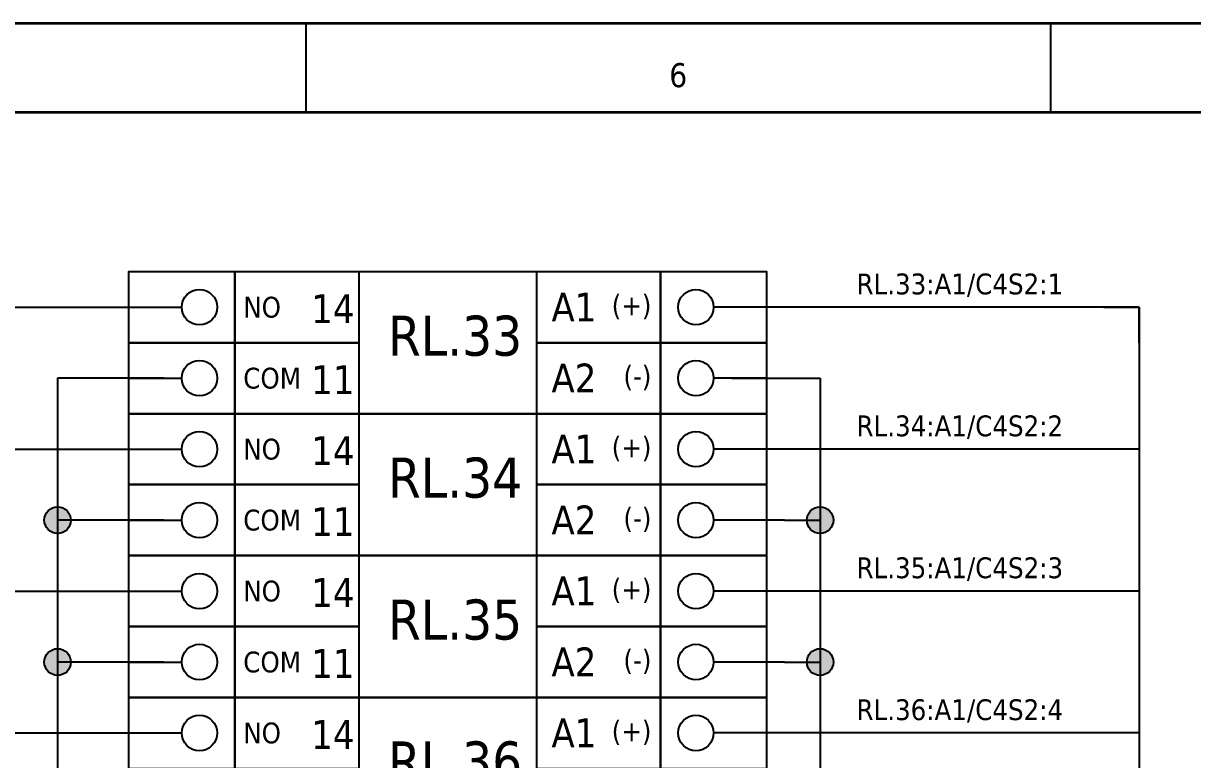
# Model space of a CAD drawing. Header units: millimetres. Extents: x 0 to 1792788, y -13 to 262234.
# Drawn here: x 236.1 to 302, y 255.5 to 297 of the extents above; entities that cross this region are included whole.
import ezdxf
from ezdxf.enums import TextEntityAlignment as Align

# ---------------------------------------------------------------- set-up
doc = ezdxf.new("R2010")
doc.units = ezdxf.units.MM
doc.linetypes.add('EPL_DASHDOT', pattern=[1, 0.8, -0.1, 0, -0.1])
for name, color, linetype, lineweight in [('EPLAN201', 7, 'Continuous', 35), ('EPLAN300', 5, 'Continuous', 25), ('EPLAN302', 5, 'Continuous', 25), ('EPLAN305', 5, 'Continuous', 25), ('EPLAN307', 134, 'EPL_DASHDOT', 25), ('EPLAN311', 7, 'Continuous', 25), ('EPLAN317', 7, 'Continuous', 25), ('EPLAN400', 5, 'Continuous', 35), ('EPLAN405', 7, 'Continuous', 25), ('EPLAN420', 7, 'Continuous', 35), ('EPLAN421', 5, 'Continuous', 35), ('EPLAN440', 73, 'Continuous', 35), ('EPLAN451', 7, 'Continuous', 35), ('EPLAN452', 7, 'Continuous', 35), ('EPLAN453', 7, 'Continuous', 35), ('EPLAN500', 7, 'Continuous', 35), ('EPLAN501', 7, 'Continuous', 35), ('EPLAN502', 7, 'Continuous', 35), ('EPLAN503', 7, 'Continuous', 35), ('EPLAN504', 7, 'Continuous', 35)]:
    doc.layers.add(name, color=color, linetype=linetype, lineweight=lineweight)
doc.styles.add('Tahoma', font='')
doc.styles.get('Tahoma').set_extended_font_data('Tahoma')

# ---------------------------------------------------------------- blocks, each defined once
blk = doc.blocks.new('EPLFRAME')
at = {"layer": 'EPLAN201', "linetype": 'Continuous', "lineweight": 25, "ltscale": 4}
for p, q in [((252, 297), (252, 292)), ((294, 297), (294, 292))]:
    blk.add_line(p, q, dxfattribs=at)
at = {"layer": 'EPLAN201', "linetype": 'Continuous', "lineweight": 35, "ltscale": 4}
blk.add_line((0, 292), (420, 292), dxfattribs=at)
blk.add_lwpolyline([(0, 0), (420, 0), (420, 297), (0, 297)], close=True, dxfattribs=at)
at = {"layer": 'EPLAN451', "color": 7, "style": 'Tahoma'}
for tag, p, height in [('14_10014', (101, 12), 2.257), ('14_10015', (185, 12), 2.257), ('14_10011', (101, 5), 2.257), ('14_10013', (332, 5), 1.625), ('14_10151', (73, 1), 1.625), ('14_10300', (415, 1), 1.625)]:
    blk.add_attdef(tag, p, '', height=height, dxfattribs=at)
blk.add_attdef('4_25020', text='', height=1.625, dxfattribs=at).set_placement((413, 1), align=Align.RIGHT)
at = {"layer": 'EPLAN452', "color": 7, "style": 'Tahoma'}
for tag, p, height in [('4_11041', (1, 17), 2.257), ('4_11071[1]', (1, 13), 1.625), ('4_11074[1]', (21, 13), 1.625), ('4_11070[1]', (41, 13), 1.625), ('4_11024', (73, 13), 1.625), ('4_20132_1001', (374, 13), 1.625), ('4_11011', (231, 12), 2.257), ('4_11030', (301, 12), 2.257), ('4_11071[2]', (1, 9), 1.625), ('4_11074[2]', (21, 9), 1.625), ('4_11070[2]', (41, 9), 1.625), ('4_11022', (73, 9), 1.625), ('4_20134_1001', (374, 9), 1.625), ('4_11071[3]', (1, 5), 1.625), ('4_11074[3]', (21, 5), 1.625), ('4_11070[3]', (41, 5), 1.625), ('4_11080', (73, 5), 1.625), ('4_11059', (301, 5), 1.625)]:
    blk.add_attdef(tag, p, '', height=height, dxfattribs=at)
for tag, height, p in [('4_11040', 2.257, (419, 17)), ('4_11000', 1.625, (419, 5)), ('4_11085', 1.625, (141, 1)), ('4_11086', 1.625, (183, 1))]:
    blk.add_attdef(tag, text='', height=height, dxfattribs=at).set_placement(p, align=Align.RIGHT)
at = {"layer": 'EPLAN453', "color": 7, "style": 'Tahoma'}
for tag, p in [('53_19005_1', (21, 293)), ('53_19005', (63, 293)), ('53_19005_8', (105, 293)), ('53_19005_6', (147, 293)), ('53_19005_7', (189, 293)), ('53_19005_9', (231, 293)), ('53_19005_3', (273, 293)), ('53_19005_2', (315, 293)), ('53_19005_4', (357, 293)), ('53_19005_5', (399, 293))]:
    blk.add_attdef(tag, text='', height=1.355, dxfattribs=at).set_placement(p, align=Align.BOTTOM_CENTER)
blk = doc.blocks.new('EPLSYM_LibrarySPECIAL_Symbol17_Variant3_Placement1')
at = {"layer": 'EPLAN302', "lineweight": 25, "ltscale": 4}
blk.add_line((4, 0), (1, 0), dxfattribs=at)
blk.add_circle((0, 0), 1, dxfattribs=at)
at = {"layer": 'EPLAN420', "color": 7, "style": 'Tahoma'}
blk.add_attdef('17_20036', text='', height=1.6254, dxfattribs=at).set_placement((-1.5, -0.16254), align=Align.MIDDLE_RIGHT)
at = {"layer": 'EPLAN421', "color": 5, "style": 'Tahoma'}
blk.add_attdef('17_20039', text='', height=1.1739, dxfattribs=at).set_placement((3, 1), align=Align.BOTTOM_RIGHT)
blk = doc.blocks.new('EPLSYM_LibrarySPECIAL_Symbol17_Variant1_Placement1')
at = {"layer": 'EPLAN302', "lineweight": 25, "ltscale": 4}
blk.add_line((-4, 0), (-1, 0), dxfattribs=at)
blk.add_circle((0, 0), 1, dxfattribs=at)
at = {"layer": 'EPLAN420', "color": 7, "style": 'Tahoma'}
blk.add_attdef('17_20036', text='', height=1.6254, dxfattribs=at).set_placement((1.5, -0.16254), align=Align.MIDDLE_LEFT)
at = {"layer": 'EPLAN421', "color": 5, "style": 'Tahoma'}
blk.add_attdef('17_20039', text='', height=1.1739, dxfattribs=at).set_placement((-3, 1), align=Align.BOTTOM_LEFT)
blk = doc.blocks.new('EPLSYM_LibrarySPECIAL_Symbol2_Variant0_Placement1')
at = {"layer": 'EPLAN307', "lineweight": 25, "ltscale": 4}
blk.add_lwpolyline([(0, -8), (36, -8), (36, 0), (0, 0)], close=True, dxfattribs=at)
at = {"layer": 'EPLAN400', "color": 5, "style": 'Tahoma'}
blk.add_attdef('88_20010', text='', height=2.2575, dxfattribs=at).set_placement((-1.5, -0.9515), align=Align.TOP_CENTER)
at = {"layer": 'EPLAN500', "color": 7, "style": 'Tahoma'}
blk.add_attdef('88_20027', text='', height=1.6254, dxfattribs=at).set_placement((-1.5, -4.57508), align=Align.TOP_RIGHT)
at = {"layer": 'EPLAN501', "color": 7, "style": 'Tahoma'}
blk.add_attdef('88_20011', text='', height=1.6254, dxfattribs=at).set_placement((-1.5, -9.97508), align=Align.TOP_RIGHT)
at = {"layer": 'EPLAN502', "color": 7, "style": 'Tahoma'}
blk.add_attdef('88_20025', text='', height=1.6254, dxfattribs=at).set_placement((-1.5, -12.67508), align=Align.TOP_RIGHT)
at = {"layer": 'EPLAN503', "color": 7, "style": 'Tahoma'}
blk.add_attdef('88_20024', text='', height=1.6254, dxfattribs=at).set_placement((-1.5, -15.37508), align=Align.TOP_RIGHT)
at = {"layer": 'EPLAN504', "color": 7, "style": 'Tahoma'}
blk.add_attdef('88_20901[1]', text='', height=1.6254, dxfattribs=at).set_placement((-1.5, -7.27508), align=Align.TOP_RIGHT)
blk = doc.blocks.new('EPLSYM_LibrarySPECIAL_Symbol0_Variant0_Placement1')
at = {"layer": 'EPLAN305', "lineweight": 25, "ltscale": 4}
blk.add_lwpolyline([(0, -8), (36, -8), (36, 0), (0, 0)], close=True, dxfattribs=at)
at = {"layer": 'EPLAN400', "color": 5, "style": 'Tahoma'}
blk.add_attdef('17_20010', text='', height=2.2575, dxfattribs=at).set_placement((-1.5, -0.9515), align=Align.TOP_CENTER)
at = {"layer": 'EPLAN440', "color": 73, "style": 'Tahoma'}
blk.add_attdef('17_20300', text='', height=1.6254, dxfattribs=at).set_placement((-1.5, -4.57508), align=Align.TOP_RIGHT)
at = {"layer": 'EPLAN500', "color": 7, "style": 'Tahoma'}
blk.add_attdef('17_20027', text='', height=1.6254, dxfattribs=at).set_placement((-1.5, -7.27508), align=Align.TOP_RIGHT)
at = {"layer": 'EPLAN501', "color": 7, "style": 'Tahoma'}
blk.add_attdef('17_20011', text='', height=1.6254, dxfattribs=at).set_placement((-1.5, -12.67508), align=Align.TOP_RIGHT)
at = {"layer": 'EPLAN502', "color": 7, "style": 'Tahoma'}
blk.add_attdef('17_20025', text='', height=1.6254, dxfattribs=at).set_placement((-1.5, -15.37508), align=Align.TOP_RIGHT)
at = {"layer": 'EPLAN503', "color": 7, "style": 'Tahoma'}
blk.add_attdef('17_20024', text='', height=1.6254, dxfattribs=at).set_placement((-1.5, -18.07508), align=Align.TOP_RIGHT)
at = {"layer": 'EPLAN504', "color": 7, "style": 'Tahoma'}
blk.add_attdef('17_20901[1]', text='', height=1.6254, dxfattribs=at).set_placement((-1.5, -9.97508), align=Align.TOP_RIGHT)
blk = doc.blocks.new('EPLSYM_LibrarySPECIAL_Symbol2_Variant0_Placement1_1')
at = {"layer": 'EPLAN307', "lineweight": 25, "ltscale": 4}
blk.add_lwpolyline([(0, -8), (36, -8), (36, 0), (0, 0)], close=True, dxfattribs=at)
at = {"layer": 'EPLAN400', "color": 5, "style": 'Tahoma'}
blk.add_attdef('88_20010', text='', height=2.2575, dxfattribs=at).set_placement((-1.5, -0.9515), align=Align.TOP_CENTER)
at = {"layer": 'EPLAN500', "color": 7, "style": 'Tahoma'}
blk.add_attdef('88_20027', text='', height=1.6254, dxfattribs=at).set_placement((-1.5, -4.57508), align=Align.TOP_RIGHT)
at = {"layer": 'EPLAN501', "color": 7, "style": 'Tahoma'}
blk.add_attdef('88_20011', text='', height=1.6254, dxfattribs=at).set_placement((-1.5, -9.97508), align=Align.TOP_RIGHT)
at = {"layer": 'EPLAN502', "color": 7, "style": 'Tahoma'}
blk.add_attdef('88_20025', text='', height=1.6254, dxfattribs=at).set_placement((-1.5, -12.67508), align=Align.TOP_RIGHT)
at = {"layer": 'EPLAN503', "color": 7, "style": 'Tahoma'}
blk.add_attdef('88_20024', text='', height=1.6254, dxfattribs=at).set_placement((-1.5, -15.37508), align=Align.TOP_RIGHT)
at = {"layer": 'EPLAN504', "color": 7, "style": 'Tahoma'}
blk.add_attdef('88_20901[1]', text='', height=1.6254, dxfattribs=at).set_placement((-1.5, -7.27508), align=Align.TOP_RIGHT)
blk = doc.blocks.new('EPLSYM_LibrarySPECIAL_Symbol0_Variant0_Placement1_1')
at = {"layer": 'EPLAN305', "lineweight": 25, "ltscale": 4}
blk.add_lwpolyline([(0, -8), (36, -8), (36, 0), (0, 0)], close=True, dxfattribs=at)
at = {"layer": 'EPLAN400', "color": 5, "style": 'Tahoma'}
blk.add_attdef('17_20010', text='', height=2.2575, dxfattribs=at).set_placement((-1.5, -0.9515), align=Align.TOP_CENTER)
at = {"layer": 'EPLAN440', "color": 73, "style": 'Tahoma'}
blk.add_attdef('17_20300', text='', height=1.6254, dxfattribs=at).set_placement((-1.5, -4.57508), align=Align.TOP_RIGHT)
at = {"layer": 'EPLAN500', "color": 7, "style": 'Tahoma'}
blk.add_attdef('17_20027', text='', height=1.6254, dxfattribs=at).set_placement((-1.5, -7.27508), align=Align.TOP_RIGHT)
at = {"layer": 'EPLAN501', "color": 7, "style": 'Tahoma'}
blk.add_attdef('17_20011', text='', height=1.6254, dxfattribs=at).set_placement((-1.5, -12.67508), align=Align.TOP_RIGHT)
at = {"layer": 'EPLAN502', "color": 7, "style": 'Tahoma'}
blk.add_attdef('17_20025', text='', height=1.6254, dxfattribs=at).set_placement((-1.5, -15.37508), align=Align.TOP_RIGHT)
at = {"layer": 'EPLAN503', "color": 7, "style": 'Tahoma'}
blk.add_attdef('17_20024', text='', height=1.6254, dxfattribs=at).set_placement((-1.5, -18.07508), align=Align.TOP_RIGHT)
at = {"layer": 'EPLAN504', "color": 7, "style": 'Tahoma'}
blk.add_attdef('17_20901[1]', text='', height=1.6254, dxfattribs=at).set_placement((-1.5, -9.97508), align=Align.TOP_RIGHT)
blk = doc.blocks.new('EPLSYM_LibrarySPECIAL_Symbol2_Variant0_Placement1_2')
at = {"layer": 'EPLAN307', "lineweight": 25, "ltscale": 4}
blk.add_lwpolyline([(0, -8), (36, -8), (36, 0), (0, 0)], close=True, dxfattribs=at)
at = {"layer": 'EPLAN400', "color": 5, "style": 'Tahoma'}
blk.add_attdef('88_20010', text='', height=2.2575, dxfattribs=at).set_placement((-1.5, -0.9515), align=Align.TOP_CENTER)
at = {"layer": 'EPLAN500', "color": 7, "style": 'Tahoma'}
blk.add_attdef('88_20027', text='', height=1.6254, dxfattribs=at).set_placement((-1.5, -4.57508), align=Align.TOP_RIGHT)
at = {"layer": 'EPLAN501', "color": 7, "style": 'Tahoma'}
blk.add_attdef('88_20011', text='', height=1.6254, dxfattribs=at).set_placement((-1.5, -9.97508), align=Align.TOP_RIGHT)
at = {"layer": 'EPLAN502', "color": 7, "style": 'Tahoma'}
blk.add_attdef('88_20025', text='', height=1.6254, dxfattribs=at).set_placement((-1.5, -12.67508), align=Align.TOP_RIGHT)
at = {"layer": 'EPLAN503', "color": 7, "style": 'Tahoma'}
blk.add_attdef('88_20024', text='', height=1.6254, dxfattribs=at).set_placement((-1.5, -15.37508), align=Align.TOP_RIGHT)
at = {"layer": 'EPLAN504', "color": 7, "style": 'Tahoma'}
blk.add_attdef('88_20901[1]', text='', height=1.6254, dxfattribs=at).set_placement((-1.5, -7.27508), align=Align.TOP_RIGHT)
blk = doc.blocks.new('EPLSYM_LibrarySPECIAL_Symbol0_Variant0_Placement1_2')
at = {"layer": 'EPLAN305', "lineweight": 25, "ltscale": 4}
blk.add_lwpolyline([(0, -8), (36, -8), (36, 0), (0, 0)], close=True, dxfattribs=at)
at = {"layer": 'EPLAN400', "color": 5, "style": 'Tahoma'}
blk.add_attdef('17_20010', text='', height=2.2575, dxfattribs=at).set_placement((-1.5, -0.9515), align=Align.TOP_CENTER)
at = {"layer": 'EPLAN440', "color": 73, "style": 'Tahoma'}
blk.add_attdef('17_20300', text='', height=1.6254, dxfattribs=at).set_placement((-1.5, -4.57508), align=Align.TOP_RIGHT)
at = {"layer": 'EPLAN500', "color": 7, "style": 'Tahoma'}
blk.add_attdef('17_20027', text='', height=1.6254, dxfattribs=at).set_placement((-1.5, -7.27508), align=Align.TOP_RIGHT)
at = {"layer": 'EPLAN501', "color": 7, "style": 'Tahoma'}
blk.add_attdef('17_20011', text='', height=1.6254, dxfattribs=at).set_placement((-1.5, -12.67508), align=Align.TOP_RIGHT)
at = {"layer": 'EPLAN502', "color": 7, "style": 'Tahoma'}
blk.add_attdef('17_20025', text='', height=1.6254, dxfattribs=at).set_placement((-1.5, -15.37508), align=Align.TOP_RIGHT)
at = {"layer": 'EPLAN503', "color": 7, "style": 'Tahoma'}
blk.add_attdef('17_20024', text='', height=1.6254, dxfattribs=at).set_placement((-1.5, -18.07508), align=Align.TOP_RIGHT)
at = {"layer": 'EPLAN504', "color": 7, "style": 'Tahoma'}
blk.add_attdef('17_20901[1]', text='', height=1.6254, dxfattribs=at).set_placement((-1.5, -9.97508), align=Align.TOP_RIGHT)
blk = doc.blocks.new('EPLSYM_LibrarySPECIAL_Symbol2_Variant0_Placement1_3')
at = {"layer": 'EPLAN307', "lineweight": 25, "ltscale": 4}
blk.add_lwpolyline([(0, -8), (36, -8), (36, 0), (0, 0)], close=True, dxfattribs=at)
at = {"layer": 'EPLAN400', "color": 5, "style": 'Tahoma'}
blk.add_attdef('88_20010', text='', height=2.2575, dxfattribs=at).set_placement((-1.5, -0.9515), align=Align.TOP_CENTER)
at = {"layer": 'EPLAN500', "color": 7, "style": 'Tahoma'}
blk.add_attdef('88_20027', text='', height=1.6254, dxfattribs=at).set_placement((-1.5, -4.57508), align=Align.TOP_RIGHT)
at = {"layer": 'EPLAN501', "color": 7, "style": 'Tahoma'}
blk.add_attdef('88_20011', text='', height=1.6254, dxfattribs=at).set_placement((-1.5, -9.97508), align=Align.TOP_RIGHT)
at = {"layer": 'EPLAN502', "color": 7, "style": 'Tahoma'}
blk.add_attdef('88_20025', text='', height=1.6254, dxfattribs=at).set_placement((-1.5, -12.67508), align=Align.TOP_RIGHT)
at = {"layer": 'EPLAN503', "color": 7, "style": 'Tahoma'}
blk.add_attdef('88_20024', text='', height=1.6254, dxfattribs=at).set_placement((-1.5, -15.37508), align=Align.TOP_RIGHT)
at = {"layer": 'EPLAN504', "color": 7, "style": 'Tahoma'}
blk.add_attdef('88_20901[1]', text='', height=1.6254, dxfattribs=at).set_placement((-1.5, -7.27508), align=Align.TOP_RIGHT)
blk = doc.blocks.new('EPLSYM_LibrarySPECIAL_Symbol0_Variant0_Placement1_3')
at = {"layer": 'EPLAN305', "lineweight": 25, "ltscale": 4}
blk.add_lwpolyline([(0, -8), (36, -8), (36, 0), (0, 0)], close=True, dxfattribs=at)
at = {"layer": 'EPLAN400', "color": 5, "style": 'Tahoma'}
blk.add_attdef('17_20010', text='', height=2.2575, dxfattribs=at).set_placement((-1.5, -0.9515), align=Align.TOP_CENTER)
at = {"layer": 'EPLAN440', "color": 73, "style": 'Tahoma'}
blk.add_attdef('17_20300', text='', height=1.6254, dxfattribs=at).set_placement((-1.5, -4.57508), align=Align.TOP_RIGHT)
at = {"layer": 'EPLAN500', "color": 7, "style": 'Tahoma'}
blk.add_attdef('17_20027', text='', height=1.6254, dxfattribs=at).set_placement((-1.5, -7.27508), align=Align.TOP_RIGHT)
at = {"layer": 'EPLAN501', "color": 7, "style": 'Tahoma'}
blk.add_attdef('17_20011', text='', height=1.6254, dxfattribs=at).set_placement((-1.5, -12.67508), align=Align.TOP_RIGHT)
at = {"layer": 'EPLAN502', "color": 7, "style": 'Tahoma'}
blk.add_attdef('17_20025', text='', height=1.6254, dxfattribs=at).set_placement((-1.5, -15.37508), align=Align.TOP_RIGHT)
at = {"layer": 'EPLAN503', "color": 7, "style": 'Tahoma'}
blk.add_attdef('17_20024', text='', height=1.6254, dxfattribs=at).set_placement((-1.5, -18.07508), align=Align.TOP_RIGHT)
at = {"layer": 'EPLAN504', "color": 7, "style": 'Tahoma'}
blk.add_attdef('17_20901[1]', text='', height=1.6254, dxfattribs=at).set_placement((-1.5, -9.97508), align=Align.TOP_RIGHT)
blk = doc.blocks.new('EPLSYM_LibrarySPECIAL_Symbol308_Variant0_Placement0')
at = {"layer": 'EPLAN405', "color": 7, "style": 'Tahoma'}
for tag, p in [('17_31011', (1.5, 6.35)), ('17_31002', (1.5, 0.5))]:
    blk.add_attdef(tag, text='', height=1.174, dxfattribs=at).set_placement(p, align=Align.BOTTOM_LEFT)
for tag, p in [('17_31004', (1.5, 4.4)), ('17_31003', (1.5, 2.45))]:
    blk.add_attdef(tag, p, '', height=1.174, dxfattribs=at)

msp = doc.modelspace()

# ---------------------------------------------------------------- hatches: boundary and pattern name
at = {"layer": 'EPLAN311', "linetype": 'Continuous', "lineweight": 25, "ltscale": 4}
h = msp.add_hatch(color=7, dxfattribs=at)
edge = h.paths.add_edge_path(flags=0)
edge.add_arc((238, 269), 0.75, 0, 360)
h = msp.add_hatch(color=7, dxfattribs=at)
edge = h.paths.add_edge_path(flags=0)
edge.add_arc((281, 269), 0.75, 0, 360)
h = msp.add_hatch(color=7, dxfattribs=at)
edge = h.paths.add_edge_path(flags=0)
edge.add_arc((238, 261), 0.75, 0, 360)
h = msp.add_hatch(color=7, dxfattribs=at)
edge = h.paths.add_edge_path(flags=0)
edge.add_arc((281, 261), 0.75, 0, 360)

# ---------------------------------------------------------------- linework, layer by layer
at = {"layer": 'EPLAN300', "lineweight": 25, "ltscale": 4}
for points in [[(242, 279), (248, 279), (248, 283), (242, 283)], [(248, 275), (272, 275), (272, 283), (248, 283)], [(248, 279), (255, 279), (255, 283), (248, 283)], [(265, 279), (272, 279), (272, 283), (265, 283)], [(272, 279), (278, 279), (278, 283), (272, 283)], [(242, 275), (248, 275), (248, 279), (242, 279)], [(248, 275), (255, 275), (255, 279), (248, 279)], [(265, 275), (272, 275), (272, 279), (265, 279)], [(272, 275), (278, 275), (278, 279), (272, 279)], [(242, 271), (248, 271), (248, 275), (242, 275)], [(248, 267), (272, 267), (272, 275), (248, 275)], [(248, 271), (255, 271), (255, 275), (248, 275)], [(265, 271), (272, 271), (272, 275), (265, 275)], [(272, 271), (278, 271), (278, 275), (272, 275)], [(242, 267), (248, 267), (248, 271), (242, 271)], [(248, 267), (255, 267), (255, 271), (248, 271)], [(265, 267), (272, 267), (272, 271), (265, 271)], [(272, 267), (278, 267), (278, 271), (272, 271)], [(242, 263), (248, 263), (248, 267), (242, 267)], [(248, 259), (272, 259), (272, 267), (248, 267)], [(248, 263), (255, 263), (255, 267), (248, 267)], [(265, 263), (272, 263), (272, 267), (265, 267)], [(272, 263), (278, 263), (278, 267), (272, 267)], [(242, 259), (248, 259), (248, 263), (242, 263)], [(248, 259), (255, 259), (255, 263), (248, 263)], [(265, 259), (272, 259), (272, 263), (265, 263)], [(272, 259), (278, 259), (278, 263), (272, 263)], [(242, 255), (248, 255), (248, 259), (242, 259)], [(248, 251), (272, 251), (272, 259), (248, 259)], [(248, 255), (255, 255), (255, 259), (248, 259)], [(265, 255), (272, 255), (272, 259), (265, 259)], [(272, 255), (278, 255), (278, 259), (272, 259)]]:
    msp.add_lwpolyline(points, close=True, dxfattribs=at)
at = {"layer": 'EPLAN311', "color": 7, "ltscale": 4}
for p, q in [((184.05, 281), (244, 281)), ((299, 281), (276, 281)), ((184.05, 273), (244, 273)), ((299, 273), (276, 273)), ((184.05, 265), (244, 265)), ((299, 265), (276, 265)), ((184.05, 257), (244, 257)), ((299, 257), (276, 257))]:
    msp.add_line(p, q, dxfattribs=at)
at = {"layer": 'EPLAN311', "ltscale": 4}
for p, q in [((297, 281), (299, 281)), ((244, 277), (238, 277)), ((238, 277), (238, 269)), ((276, 277), (281, 277)), ((281, 277), (281, 269)), ((299, 273), (297, 273)), ((238, 269), (238, 261)), ((244, 269), (240, 269)), ((279, 269), (276, 269)), ((281, 269), (281, 261)), ((299, 265), (297, 265)), ((238, 261), (238, 253)), ((244, 261), (240, 261)), ((279, 261), (276, 261)), ((281, 261), (281, 253)), ((299, 257), (297, 257))]:
    msp.add_line(p, q, dxfattribs=at)
at = {"layer": 'EPLAN311', "color": 7, "linetype": 'Continuous', "lineweight": 25, "ltscale": 4}
for p, q in [((240, 277), (238, 277)), ((238, 277), (238, 275)), ((279, 277), (281, 277)), ((281, 277), (281, 275)), ((238, 271), (238, 267)), ((281, 271), (281, 267)), ((240, 269), (238, 269)), ((279, 269), (281, 269)), ((238, 263), (238, 259)), ((281, 263), (281, 259)), ((240, 261), (238, 261)), ((279, 261), (281, 261))]:
    msp.add_line(p, q, dxfattribs=at)
for centre in [(238, 269), (281, 269), (238, 261), (281, 261)]:
    msp.add_circle(centre, 0.75, dxfattribs=at)
at = {"layer": 'EPLAN317', "lineweight": 25, "ltscale": 4}
for p, q in [((299, 281), (299, 273)), ((299, 279), (299, 281)), ((299, 275), (299, 271)), ((299, 273), (299, 265)), ((299, 267), (299, 263)), ((299, 265), (299, 257)), ((299, 259), (299, 255)), ((299, 257), (299, 249))]:
    msp.add_line(p, q, dxfattribs=at)

# ---------------------------------------------------------------- block references
ref = msp.add_blockref('EPLFRAME', (0, 0))
ref.add_attrib('53_19005_3', '6', dxfattribs={"layer": 'EPLAN453', "color": 7, "height": 1.355, "style": 'Tahoma'}).set_placement((273, 293), align=Align.BOTTOM_CENTER)
for name, p in [('EPLSYM_LibrarySPECIAL_Symbol2_Variant0_Placement1', (242, 283)), ('EPLSYM_LibrarySPECIAL_Symbol2_Variant0_Placement1_1', (242, 275)), ('EPLSYM_LibrarySPECIAL_Symbol2_Variant0_Placement1_2', (242, 267)), ('EPLSYM_LibrarySPECIAL_Symbol2_Variant0_Placement1_3', (242, 259))]:
    msp.add_blockref(name, p)
ref = msp.add_blockref('EPLSYM_LibrarySPECIAL_Symbol0_Variant0_Placement1', (242, 283))
ref.add_attrib('17_20010', 'RL.33', dxfattribs={"layer": 'EPLAN400', "color": 5, "height": 2.2575, "style": 'Tahoma'}).set_placement((260.419, 280.525), align=Align.TOP_CENTER)
ref = msp.add_blockref('EPLSYM_LibrarySPECIAL_Symbol308_Variant0_Placement0', (283, 281))
ref.add_attrib('17_31011', 'RL.33:A1/C4S2:1', dxfattribs={"layer": 'EPLAN405', "color": 7, "height": 1.1739, "style": 'Tahoma'}).set_placement((283.055, 281.374), align=Align.BOTTOM_LEFT)
ref = msp.add_blockref('EPLSYM_LibrarySPECIAL_Symbol17_Variant1_Placement1', (246, 281))
ref.add_attrib('17_20039', 'NO', dxfattribs={"layer": 'EPLAN421', "color": 5, "height": 1.1739, "style": 'Tahoma'}).set_placement((248.471, 280.063), align=Align.BOTTOM_LEFT)
ref.add_attrib('17_20036', '14', dxfattribs={"layer": 'EPLAN420', "color": 7, "height": 1.6254, "style": 'Tahoma'}).set_placement((252.304, 280.915), align=Align.MIDDLE_LEFT)
ref = msp.add_blockref('EPLSYM_LibrarySPECIAL_Symbol17_Variant3_Placement1', (274, 281))
ref.add_attrib('17_20039', '(+)', dxfattribs={"layer": 'EPLAN421', "color": 5, "height": 1.1739, "style": 'Tahoma'}).set_placement((271.49, 280.182), align=Align.BOTTOM_RIGHT)
ref.add_attrib('17_20036', 'A1', dxfattribs={"layer": 'EPLAN420', "color": 7, "height": 1.6254, "style": 'Tahoma'}).set_placement((268.386, 281.01), align=Align.MIDDLE_RIGHT)
ref = msp.add_blockref('EPLSYM_LibrarySPECIAL_Symbol17_Variant1_Placement1', (246, 277))
ref.add_attrib('17_20039', 'COM', dxfattribs={"layer": 'EPLAN421', "color": 5, "height": 1.1739, "style": 'Tahoma'}).set_placement((248.471, 276.063), align=Align.BOTTOM_LEFT)
ref.add_attrib('17_20036', '11', dxfattribs={"layer": 'EPLAN420', "color": 7, "height": 1.6254, "style": 'Tahoma'}).set_placement((252.304, 276.915), align=Align.MIDDLE_LEFT)
ref = msp.add_blockref('EPLSYM_LibrarySPECIAL_Symbol17_Variant3_Placement1', (274, 277))
ref.add_attrib('17_20039', '(-)', dxfattribs={"layer": 'EPLAN421', "color": 5, "height": 1.1739, "style": 'Tahoma'}).set_placement((271.49, 276.182), align=Align.BOTTOM_RIGHT)
ref.add_attrib('17_20036', 'A2', dxfattribs={"layer": 'EPLAN420', "color": 7, "height": 1.6254, "style": 'Tahoma'}).set_placement((268.386, 277.01), align=Align.MIDDLE_RIGHT)
ref = msp.add_blockref('EPLSYM_LibrarySPECIAL_Symbol0_Variant0_Placement1_1', (242, 275))
ref.add_attrib('17_20010', 'RL.34', dxfattribs={"layer": 'EPLAN400', "color": 5, "height": 2.2575, "style": 'Tahoma'}).set_placement((260.419, 272.525), align=Align.TOP_CENTER)
ref = msp.add_blockref('EPLSYM_LibrarySPECIAL_Symbol308_Variant0_Placement0', (283, 273))
ref.add_attrib('17_31011', 'RL.34:A1/C4S2:2', dxfattribs={"layer": 'EPLAN405', "color": 7, "height": 1.1739, "style": 'Tahoma'}).set_placement((283.055, 273.374), align=Align.BOTTOM_LEFT)
ref = msp.add_blockref('EPLSYM_LibrarySPECIAL_Symbol17_Variant1_Placement1', (246, 273))
ref.add_attrib('17_20039', 'NO', dxfattribs={"layer": 'EPLAN421', "color": 5, "height": 1.1739, "style": 'Tahoma'}).set_placement((248.471, 272.063), align=Align.BOTTOM_LEFT)
ref.add_attrib('17_20036', '14', dxfattribs={"layer": 'EPLAN420', "color": 7, "height": 1.6254, "style": 'Tahoma'}).set_placement((252.304, 272.915), align=Align.MIDDLE_LEFT)
ref = msp.add_blockref('EPLSYM_LibrarySPECIAL_Symbol17_Variant3_Placement1', (274, 273))
ref.add_attrib('17_20039', '(+)', dxfattribs={"layer": 'EPLAN421', "color": 5, "height": 1.1739, "style": 'Tahoma'}).set_placement((271.49, 272.182), align=Align.BOTTOM_RIGHT)
ref.add_attrib('17_20036', 'A1', dxfattribs={"layer": 'EPLAN420', "color": 7, "height": 1.6254, "style": 'Tahoma'}).set_placement((268.386, 273.01), align=Align.MIDDLE_RIGHT)
ref = msp.add_blockref('EPLSYM_LibrarySPECIAL_Symbol17_Variant1_Placement1', (246, 269))
ref.add_attrib('17_20039', 'COM', dxfattribs={"layer": 'EPLAN421', "color": 5, "height": 1.1739, "style": 'Tahoma'}).set_placement((248.471, 268.063), align=Align.BOTTOM_LEFT)
ref.add_attrib('17_20036', '11', dxfattribs={"layer": 'EPLAN420', "color": 7, "height": 1.6254, "style": 'Tahoma'}).set_placement((252.304, 268.915), align=Align.MIDDLE_LEFT)
ref = msp.add_blockref('EPLSYM_LibrarySPECIAL_Symbol17_Variant3_Placement1', (274, 269))
ref.add_attrib('17_20039', '(-)', dxfattribs={"layer": 'EPLAN421', "color": 5, "height": 1.1739, "style": 'Tahoma'}).set_placement((271.49, 268.182), align=Align.BOTTOM_RIGHT)
ref.add_attrib('17_20036', 'A2', dxfattribs={"layer": 'EPLAN420', "color": 7, "height": 1.6254, "style": 'Tahoma'}).set_placement((268.386, 269.01), align=Align.MIDDLE_RIGHT)
ref = msp.add_blockref('EPLSYM_LibrarySPECIAL_Symbol0_Variant0_Placement1_2', (242, 267))
ref.add_attrib('17_20010', 'RL.35', dxfattribs={"layer": 'EPLAN400', "color": 5, "height": 2.2575, "style": 'Tahoma'}).set_placement((260.419, 264.525), align=Align.TOP_CENTER)
ref = msp.add_blockref('EPLSYM_LibrarySPECIAL_Symbol308_Variant0_Placement0', (283, 265))
ref.add_attrib('17_31011', 'RL.35:A1/C4S2:3', dxfattribs={"layer": 'EPLAN405', "color": 7, "height": 1.1739, "style": 'Tahoma'}).set_placement((283.055, 265.374), align=Align.BOTTOM_LEFT)
ref = msp.add_blockref('EPLSYM_LibrarySPECIAL_Symbol17_Variant1_Placement1', (246, 265))
ref.add_attrib('17_20039', 'NO', dxfattribs={"layer": 'EPLAN421', "color": 5, "height": 1.1739, "style": 'Tahoma'}).set_placement((248.471, 264.063), align=Align.BOTTOM_LEFT)
ref.add_attrib('17_20036', '14', dxfattribs={"layer": 'EPLAN420', "color": 7, "height": 1.6254, "style": 'Tahoma'}).set_placement((252.304, 264.915), align=Align.MIDDLE_LEFT)
ref = msp.add_blockref('EPLSYM_LibrarySPECIAL_Symbol17_Variant3_Placement1', (274, 265))
ref.add_attrib('17_20039', '(+)', dxfattribs={"layer": 'EPLAN421', "color": 5, "height": 1.1739, "style": 'Tahoma'}).set_placement((271.49, 264.182), align=Align.BOTTOM_RIGHT)
ref.add_attrib('17_20036', 'A1', dxfattribs={"layer": 'EPLAN420', "color": 7, "height": 1.6254, "style": 'Tahoma'}).set_placement((268.386, 265.01), align=Align.MIDDLE_RIGHT)
ref = msp.add_blockref('EPLSYM_LibrarySPECIAL_Symbol17_Variant1_Placement1', (246, 261))
ref.add_attrib('17_20039', 'COM', dxfattribs={"layer": 'EPLAN421', "color": 5, "height": 1.1739, "style": 'Tahoma'}).set_placement((248.471, 260.063), align=Align.BOTTOM_LEFT)
ref.add_attrib('17_20036', '11', dxfattribs={"layer": 'EPLAN420', "color": 7, "height": 1.6254, "style": 'Tahoma'}).set_placement((252.304, 260.915), align=Align.MIDDLE_LEFT)
ref = msp.add_blockref('EPLSYM_LibrarySPECIAL_Symbol17_Variant3_Placement1', (274, 261))
ref.add_attrib('17_20039', '(-)', dxfattribs={"layer": 'EPLAN421', "color": 5, "height": 1.1739, "style": 'Tahoma'}).set_placement((271.49, 260.182), align=Align.BOTTOM_RIGHT)
ref.add_attrib('17_20036', 'A2', dxfattribs={"layer": 'EPLAN420', "color": 7, "height": 1.6254, "style": 'Tahoma'}).set_placement((268.386, 261.01), align=Align.MIDDLE_RIGHT)
ref = msp.add_blockref('EPLSYM_LibrarySPECIAL_Symbol0_Variant0_Placement1_3', (242, 259))
ref.add_attrib('17_20010', 'RL.36', dxfattribs={"layer": 'EPLAN400', "color": 5, "height": 2.2575, "style": 'Tahoma'}).set_placement((260.419, 256.525), align=Align.TOP_CENTER)
ref = msp.add_blockref('EPLSYM_LibrarySPECIAL_Symbol308_Variant0_Placement0', (283, 257))
ref.add_attrib('17_31011', 'RL.36:A1/C4S2:4', dxfattribs={"layer": 'EPLAN405', "color": 7, "height": 1.1739, "style": 'Tahoma'}).set_placement((283.055, 257.374), align=Align.BOTTOM_LEFT)
ref = msp.add_blockref('EPLSYM_LibrarySPECIAL_Symbol17_Variant1_Placement1', (246, 257))
ref.add_attrib('17_20039', 'NO', dxfattribs={"layer": 'EPLAN421', "color": 5, "height": 1.1739, "style": 'Tahoma'}).set_placement((248.471, 256.063), align=Align.BOTTOM_LEFT)
ref.add_attrib('17_20036', '14', dxfattribs={"layer": 'EPLAN420', "color": 7, "height": 1.6254, "style": 'Tahoma'}).set_placement((252.304, 256.915), align=Align.MIDDLE_LEFT)
ref = msp.add_blockref('EPLSYM_LibrarySPECIAL_Symbol17_Variant3_Placement1', (274, 257))
ref.add_attrib('17_20039', '(+)', dxfattribs={"layer": 'EPLAN421', "color": 5, "height": 1.1739, "style": 'Tahoma'}).set_placement((271.49, 256.182), align=Align.BOTTOM_RIGHT)
ref.add_attrib('17_20036', 'A1', dxfattribs={"layer": 'EPLAN420', "color": 7, "height": 1.6254, "style": 'Tahoma'}).set_placement((268.386, 257.01), align=Align.MIDDLE_RIGHT)

doc.saveas('drawing.dxf')
